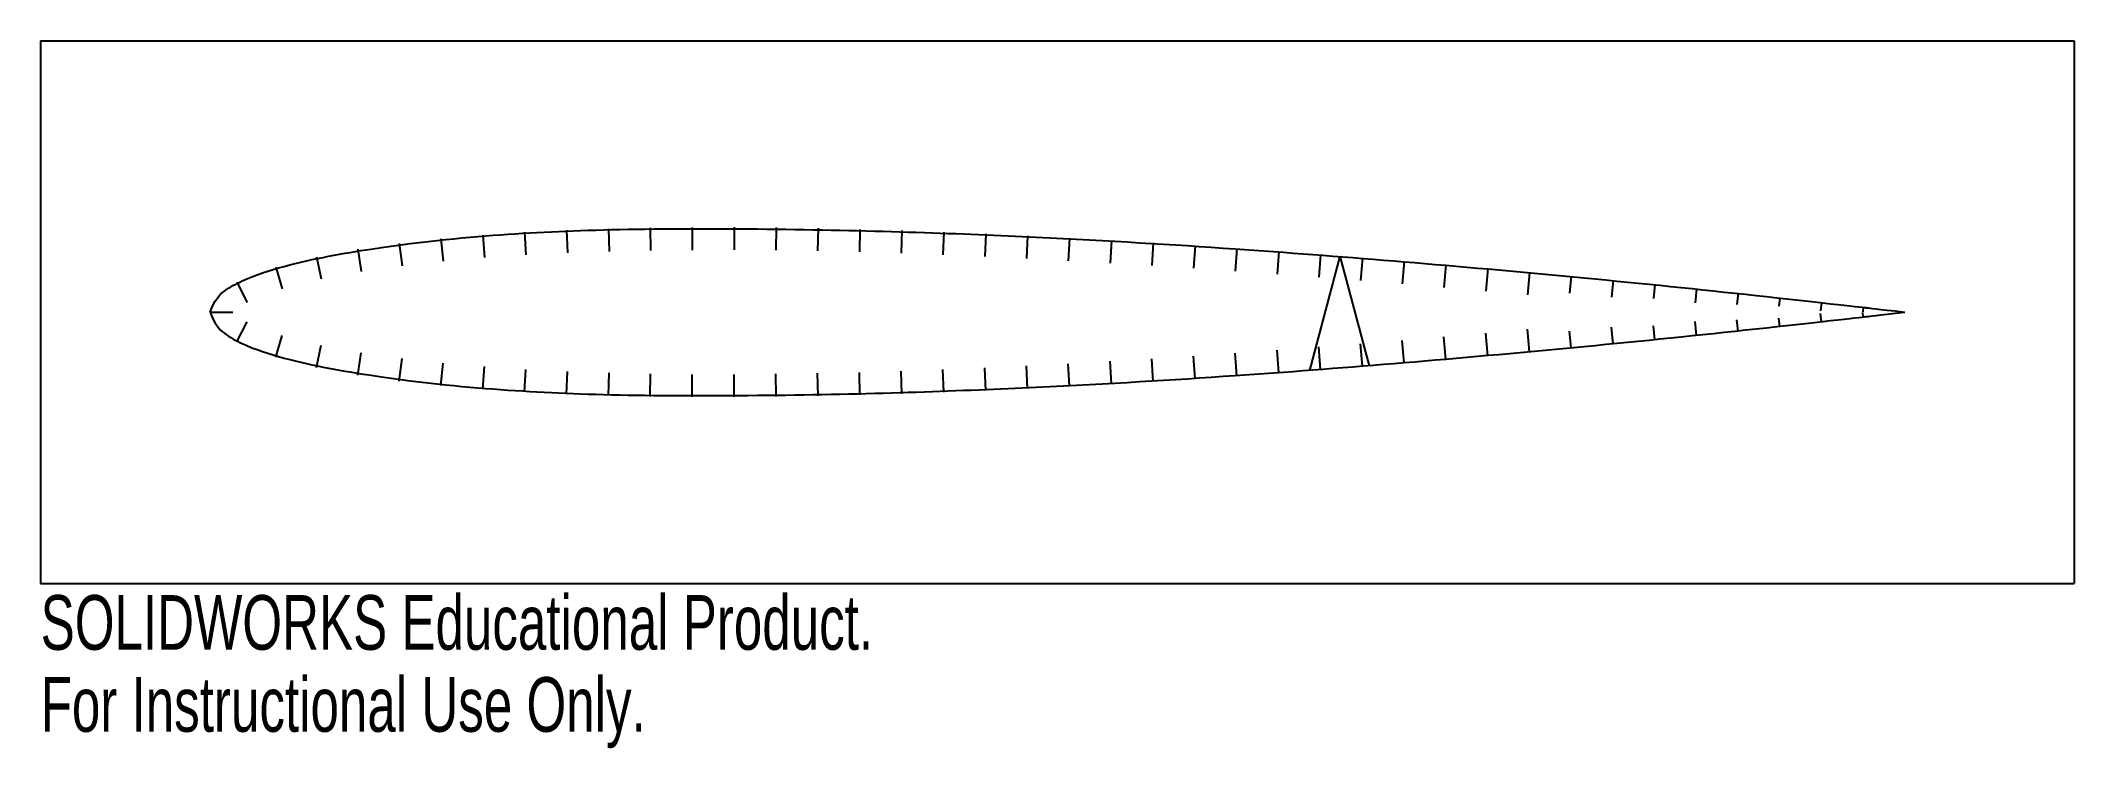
# Model space of a CAD drawing. Header units: millimetres. Extents: x -90 to 90, y -38 to 25.
import ezdxf

# ---------------------------------------------------------------- set-up
doc = ezdxf.new("R2010")
doc.units = ezdxf.units.MM
doc.styles.add('SLDTEXTSTYLE0', font='TXT', dxfattribs={"width": 0.7})

msp = doc.modelspace()

# ---------------------------------------------------------------- linework, layer by layer
at = {"color": 7, "linetype": 'Continuous'}
for p, q in [((-89.67, 24.83), (90.33, 24.83)), ((-89.67, 24.83), (-89.67, -23.17)), ((90.33, 24.83), (90.33, -23.17)), ((-54.24, 7.32), (-54.05, 5.33)), ((-50.54, 7.64), (-50.39, 5.65)), ((-46.84, 7.89), (-46.72, 5.89)), ((-43.13, 8.07), (-43.05, 6.07)), ((-39.42, 8.2), (-39.36, 6.2)), ((-35.71, 8.28), (-35.68, 6.28)), ((-32, 8.32), (-31.99, 6.32)), ((-28.29, 8.33), (-28.29, 6.33)), ((-24.57, 8.3), (-24.6, 6.3)), ((-20.86, 8.24), (-20.9, 6.24)), ((-17.15, 8.15), (-17.2, 6.15)), ((-13.44, 8.04), (-13.51, 6.04)), ((-9.73, 7.9), (-9.81, 5.9)), ((-6.02, 7.75), (-6.11, 5.75)), ((-2.31, 7.57), (-2.41, 5.57)), ((1.39, 7.38), (1.28, 5.38)), ((-65.25, 5.71), (-64.84, 3.76)), ((-61.6, 6.39), (-61.29, 4.42)), ((-57.93, 6.91), (-57.68, 4.93)), ((5.1, 7.17), (4.98, 5.17)), ((8.8, 6.95), (8.68, 4.95)), ((12.51, 6.7), (12.37, 4.71)), ((16.21, 6.45), (16.07, 4.45)), ((19.91, 6.18), (19.77, 4.19)), ((25.33, 5.77), (22.63, -4.32)), ((23.62, 5.9), (23.46, 3.91)), ((25.33, 5.77), (27.93, -3.91)), ((27.32, 5.62), (27.16, 3.62)), ((-68.85, 4.81), (-68.28, 2.89)), ((31.02, 5.32), (30.85, 3.32)), ((34.71, 5), (34.54, 3.01)), ((38.41, 4.68), (38.23, 2.68)), ((42.11, 4.34), (41.93, 2.35)), ((45.81, 4), (45.66, 2.5)), ((49.5, 3.64), (49.36, 2.15)), ((-72.31, 3.47), (-71.38, 1.69)), ((53.19, 3.28), (53.07, 2.03)), ((56.89, 2.9), (56.76, 1.66)), ((60.58, 2.51), (60.47, 1.51)), ((64.27, 2.1), (64.19, 1.36)), ((-74.67, 0.83), (-72.67, 0.83)), ((60.58, -0.85), (60.47, 0.14)), ((64.27, -0.45), (64.19, 0.3)), ((67.96, 1.69), (67.87, 0.95)), ((67.96, -0.03), (67.87, 0.71)), ((71.65, 1.27), (71.6, 0.87)), ((71.65, 0.39), (71.6, 0.79)), ((-72.31, -1.81), (-71.38, -0.04)), ((-68.85, -3.15), (-68.28, -1.24)), ((31.02, -3.66), (30.85, -1.67)), ((34.71, -3.35), (34.54, -1.35)), ((38.41, -3.02), (38.23, -1.03)), ((42.11, -2.68), (41.93, -0.69)), ((45.81, -2.34), (45.66, -0.85)), ((49.5, -1.99), (49.36, -0.49)), ((53.19, -1.62), (53.07, -0.38)), ((56.89, -1.24), (56.76, 0)), ((-65.25, -4.06), (-64.84, -2.1)), ((-61.6, -4.73), (-61.29, -2.76)), ((-57.93, -5.26), (-57.68, -3.27)), ((5.1, -5.51), (4.98, -3.52)), ((8.8, -5.29), (8.68, -3.29)), ((12.51, -5.05), (12.37, -3.05)), ((16.21, -4.79), (16.07, -2.8)), ((19.91, -4.53), (19.77, -2.53)), ((23.62, -4.25), (23.46, -2.25)), ((27.32, -3.96), (27.16, -1.97)), ((-54.24, -5.66), (-54.05, -3.67)), ((-50.54, -5.98), (-50.39, -3.99)), ((-46.84, -6.23), (-46.72, -4.23)), ((-43.13, -6.41), (-43.05, -4.41)), ((-39.42, -6.54), (-39.36, -4.54)), ((-35.71, -6.63), (-35.68, -4.63)), ((-32, -6.67), (-31.99, -4.67)), ((-28.29, -6.67), (-28.29, -4.67)), ((-24.57, -6.64), (-24.6, -4.64)), ((-20.86, -6.58), (-20.9, -4.58)), ((-17.15, -6.49), (-17.2, -4.5)), ((-13.44, -6.38), (-13.51, -4.38)), ((-9.73, -6.25), (-9.81, -4.25)), ((-6.02, -6.09), (-6.11, -4.09)), ((-2.31, -5.91), (-2.41, -3.92)), ((1.39, -5.72), (1.28, -3.73)), ((-89.67, -23.17), (90.33, -23.17))]:
    msp.add_line(p, q, dxfattribs=at)
for points in [[(-74.67, 0.83), (-74.28, 1.93), (-73.44, 2.76), (-71.36, 3.91), (-66.84, 5.35), (-57.47, 6.97), (-47.99, 7.82), (-38.5, 8.22), (-19.48, 8.21), (-0.45, 7.48), (14.74, 6.55), (29.84, 5.41), (45.17, 4.06), (60.2, 2.55), (75.33, 0.83), (70.29, 1.42), (75.33, 0.83)], [(-74.67, 0.83), (-74.28, -0.28), (-73.44, -1.11), (-71.36, -2.26), (-66.84, -3.7), (-57.47, -5.31), (-47.99, -6.16), (-38.5, -6.57), (-19.48, -6.55), (-0.45, -5.82), (14.74, -4.9), (29.84, -3.76), (45.17, -2.4), (60.2, -0.89), (75.33, 0.83), (70.29, 0.24), (75.33, 0.83)]]:
    msp.add_open_spline(points, degree=3, knots=[0, 0, 0, 0, 0.007686, 0.015472, 0.031067, 0.062291, 0.124763, 0.187297, 0.249774, 0.374788, 0.499914, 0.599969, 0.699498, 0.800617, 0.899881, 1, 1, 1, 1], dxfattribs=at)

# ---------------------------------------------------------------- texts
at = {"color": 7, "linetype": 'Continuous', "char_height": 4.8336, "attachment_point": 1, "style": 'SLDTEXTSTYLE0'}
for s, insert in [('SOLIDWORKS Educational Product.', (-89.67, -24.19)), ('For Instructional Use Only.', (-89.67, -31.44))]:
    msp.add_mtext(s, dxfattribs=dict(at, insert=insert))

doc.saveas('drawing.dxf')
